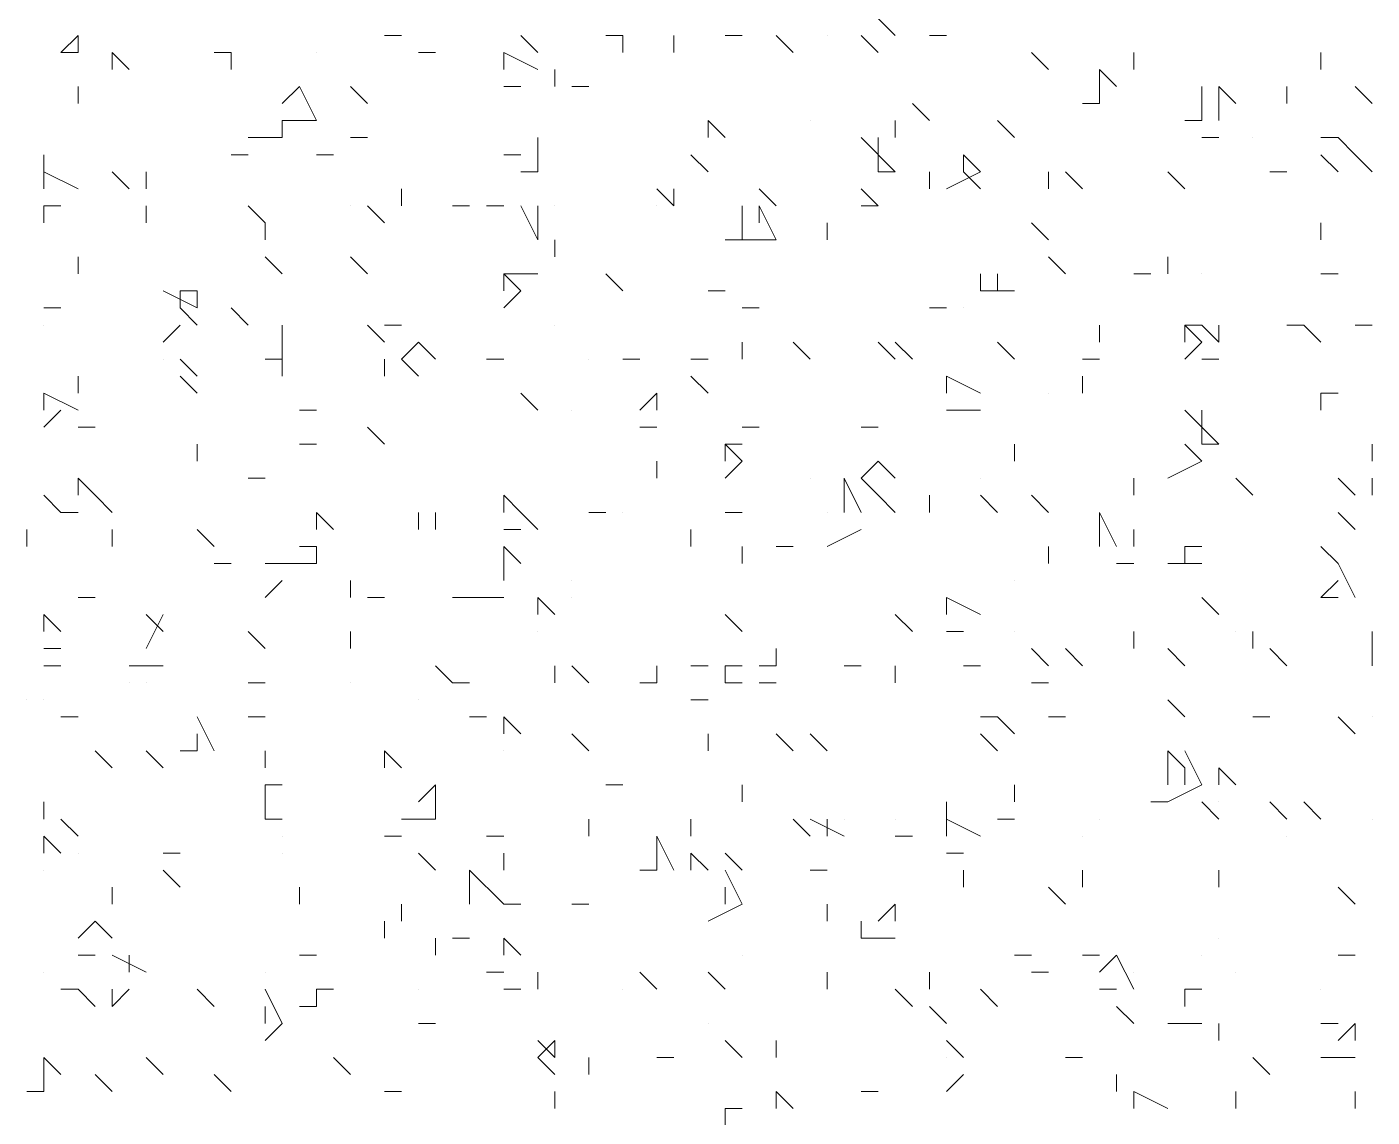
# Model space of a CAD drawing. Header units: millimetres. Extents: x 2928 to 3112, y 1220 to 1280.
# Drawn here: x 3000.7822 to 3001.0455, y 1263.6956 to 1263.9089 of the extents above; entities that cross this region are included whole.
import ezdxf

# ---------------------------------------------------------------- set-up
doc = ezdxf.new("R2010")
doc.units = ezdxf.units.MM

msp = doc.modelspace()

# ---------------------------------------------------------------- linework, layer by layer
at = {"color": 92, "linetype": 'Continuous', "lineweight": 5, "true_color": 0x00b800}
for points in [[(3000.94884, 1263.91061), (3000.95217, 1263.90728), (3000.95217, 1263.90728)], [(3000.79217, 1263.90728), (3000.78883, 1263.90394), (3000.78883, 1263.90394)], [(3000.79217, 1263.90728), (3000.79217, 1263.90394), (3000.79217, 1263.90394)], [(3000.8555, 1263.90728), (3000.85217, 1263.90728), (3000.85217, 1263.90728)], [(3000.88217, 1263.90394), (3000.87883, 1263.90728), (3000.87883, 1263.90728)], [(3000.89884, 1263.90728), (3000.8955, 1263.90728), (3000.8955, 1263.90728)], [(3000.89884, 1263.90394), (3000.89884, 1263.90728), (3000.89884, 1263.90728)], [(3000.90884, 1263.90394), (3000.90884, 1263.90728), (3000.90884, 1263.90728)], [(3000.92217, 1263.90728), (3000.91884, 1263.90728), (3000.91884, 1263.90728)], [(3000.93217, 1263.90394), (3000.92884, 1263.90728), (3000.92884, 1263.90728)], [(3000.9455, 1263.90728), (3000.94884, 1263.90394), (3000.94884, 1263.90394)], [(3000.96217, 1263.90728), (3000.95884, 1263.90728), (3000.95884, 1263.90728)], [(3000.78883, 1263.90394), (3000.79217, 1263.90394), (3000.79217, 1263.90394)], [(3000.79883, 1263.90061), (3000.79883, 1263.90394), (3000.79883, 1263.90394)], [(3000.80217, 1263.90061), (3000.79883, 1263.90394), (3000.79883, 1263.90394)], [(3000.82217, 1263.90394), (3000.81883, 1263.90394), (3000.81883, 1263.90394)], [(3000.82217, 1263.90394), (3000.81883, 1263.90394), (3000.81883, 1263.90394)], [(3000.82217, 1263.90061), (3000.82217, 1263.90394), (3000.82217, 1263.90394)], [(3000.86217, 1263.90394), (3000.85883, 1263.90394), (3000.85883, 1263.90394)], [(3000.8755, 1263.90394), (3000.88217, 1263.90061), (3000.88217, 1263.90061)], [(3000.8755, 1263.90394), (3000.8755, 1263.90061), (3000.8755, 1263.90061)], [(3000.98217, 1263.90061), (3000.97884, 1263.90394), (3000.97884, 1263.90394)], [(3000.99884, 1263.90061), (3000.99884, 1263.90394), (3000.99884, 1263.90394)], [(3001.0355, 1263.90061), (3001.0355, 1263.90394), (3001.0355, 1263.90394)], [(3000.8855, 1263.89728), (3000.8855, 1263.90061), (3000.8855, 1263.90061)], [(3000.99217, 1263.90061), (3000.9955, 1263.89728), (3000.9955, 1263.89728)], [(3000.99217, 1263.90061), (3000.99217, 1263.89728), (3000.99217, 1263.89728)], [(3000.79217, 1263.89394), (3000.79217, 1263.89728), (3000.79217, 1263.89728)], [(3000.8355, 1263.89728), (3000.83217, 1263.89394), (3000.83217, 1263.89394)], [(3000.8355, 1263.89728), (3000.83883, 1263.89061), (3000.83883, 1263.89061)], [(3000.84883, 1263.89394), (3000.8455, 1263.89728), (3000.8455, 1263.89728)], [(3000.8755, 1263.89728), (3000.87883, 1263.89728), (3000.87883, 1263.89728)], [(3000.89217, 1263.89728), (3000.88883, 1263.89728), (3000.88883, 1263.89728)], [(3000.99217, 1263.89394), (3000.99217, 1263.89728), (3000.99217, 1263.89728)], [(3001.01217, 1263.89728), (3001.01217, 1263.89061), (3001.01217, 1263.89061)], [(3001.01217, 1263.89728), (3001.01217, 1263.89061), (3001.01217, 1263.89061)], [(3001.0155, 1263.89728), (3001.01884, 1263.89394), (3001.01884, 1263.89394)], [(3001.0155, 1263.89728), (3001.0155, 1263.89061), (3001.0155, 1263.89061)], [(3001.02884, 1263.89394), (3001.02884, 1263.89728), (3001.02884, 1263.89728)], [(3001.0455, 1263.89394), (3001.04217, 1263.89728), (3001.04217, 1263.89728)], [(3000.95884, 1263.89061), (3000.9555, 1263.89394), (3000.9555, 1263.89394)], [(3000.98884, 1263.89394), (3000.99217, 1263.89394), (3000.99217, 1263.89394)], [(3001.01217, 1263.89061), (3001.01217, 1263.89394), (3001.01217, 1263.89394)], [(3000.83217, 1263.89061), (3000.8355, 1263.89061), (3000.8355, 1263.89061)], [(3000.83217, 1263.89061), (3000.83217, 1263.88728), (3000.83217, 1263.88728)], [(3000.83217, 1263.89061), (3000.83883, 1263.89061), (3000.83883, 1263.89061)], [(3000.91884, 1263.88728), (3000.9155, 1263.89061), (3000.9155, 1263.89061)], [(3000.9155, 1263.88728), (3000.9155, 1263.89061), (3000.9155, 1263.89061)], [(3000.95217, 1263.88728), (3000.95217, 1263.89061), (3000.95217, 1263.89061)], [(3000.9755, 1263.88728), (3000.97217, 1263.89061), (3000.97217, 1263.89061)], [(3001.00884, 1263.89061), (3001.01217, 1263.89061), (3001.01217, 1263.89061)], [(3000.82883, 1263.88728), (3000.8255, 1263.88728), (3000.8255, 1263.88728)], [(3000.82883, 1263.88728), (3000.83217, 1263.88728), (3000.83217, 1263.88728)], [(3000.84883, 1263.88728), (3000.8455, 1263.88728), (3000.8455, 1263.88728)], [(3000.88217, 1263.88728), (3000.88217, 1263.88061), (3000.88217, 1263.88061)], [(3000.88217, 1263.88728), (3000.88217, 1263.88061), (3000.88217, 1263.88061)], [(3000.9455, 1263.88728), (3000.95217, 1263.88061), (3000.95217, 1263.88061)], [(3000.94884, 1263.88728), (3000.94884, 1263.88061), (3000.94884, 1263.88061)], [(3001.01217, 1263.88728), (3001.0155, 1263.88728), (3001.0155, 1263.88728)], [(3001.03884, 1263.88728), (3001.0355, 1263.88728), (3001.0355, 1263.88728)], [(3001.03884, 1263.88728), (3001.04217, 1263.88394), (3001.04217, 1263.88394)], [(3000.7855, 1263.88061), (3000.7855, 1263.88394), (3000.7855, 1263.88394)], [(3000.8255, 1263.88394), (3000.82217, 1263.88394), (3000.82217, 1263.88394)], [(3000.84217, 1263.88394), (3000.83883, 1263.88394), (3000.83883, 1263.88394)], [(3000.87883, 1263.88394), (3000.8755, 1263.88394), (3000.8755, 1263.88394)], [(3000.9155, 1263.88061), (3000.91217, 1263.88394), (3000.91217, 1263.88394)], [(3000.9655, 1263.88394), (3000.96884, 1263.88061), (3000.96884, 1263.88061)], [(3000.9655, 1263.88394), (3000.9655, 1263.88061), (3000.9655, 1263.88061)], [(3001.0355, 1263.88394), (3001.03884, 1263.88061), (3001.03884, 1263.88061)], [(3001.0455, 1263.88061), (3001.04217, 1263.88394), (3001.04217, 1263.88394)], [(3000.7855, 1263.88061), (3000.79217, 1263.87728), (3000.79217, 1263.87728)], [(3000.7855, 1263.88061), (3000.7855, 1263.87728), (3000.7855, 1263.87728)], [(3000.80217, 1263.87728), (3000.79883, 1263.88061), (3000.79883, 1263.88061)], [(3000.8055, 1263.87728), (3000.8055, 1263.88061), (3000.8055, 1263.88061)], [(3000.87883, 1263.88061), (3000.88217, 1263.88061), (3000.88217, 1263.88061)], [(3000.95217, 1263.88061), (3000.94884, 1263.88061), (3000.94884, 1263.88061)], [(3000.95884, 1263.87728), (3000.95884, 1263.88061), (3000.95884, 1263.88061)], [(3000.96217, 1263.87728), (3000.96884, 1263.88061), (3000.96884, 1263.88061)], [(3000.96884, 1263.87728), (3000.9655, 1263.88061), (3000.9655, 1263.88061)], [(3000.98217, 1263.87728), (3000.98217, 1263.88061), (3000.98217, 1263.88061)], [(3000.98884, 1263.87728), (3000.9855, 1263.88061), (3000.9855, 1263.88061)], [(3001.00884, 1263.87728), (3001.0055, 1263.88061), (3001.0055, 1263.88061)], [(3001.02884, 1263.88061), (3001.0255, 1263.88061), (3001.0255, 1263.88061)], [(3000.8555, 1263.87394), (3000.8555, 1263.87728), (3000.8555, 1263.87728)], [(3000.90884, 1263.87394), (3000.9055, 1263.87728), (3000.9055, 1263.87728)], [(3000.90884, 1263.87394), (3000.90884, 1263.87728), (3000.90884, 1263.87728)], [(3000.92884, 1263.87394), (3000.9255, 1263.87728), (3000.9255, 1263.87728)], [(3000.94884, 1263.87394), (3000.9455, 1263.87728), (3000.9455, 1263.87728)], [(3000.7855, 1263.87394), (3000.78883, 1263.87394), (3000.78883, 1263.87394)], [(3000.7855, 1263.87061), (3000.7855, 1263.87394), (3000.7855, 1263.87394)], [(3000.8055, 1263.87061), (3000.8055, 1263.87394), (3000.8055, 1263.87394)], [(3000.82883, 1263.87061), (3000.8255, 1263.87394), (3000.8255, 1263.87394)], [(3000.85217, 1263.87061), (3000.84883, 1263.87394), (3000.84883, 1263.87394)], [(3000.86883, 1263.87394), (3000.8655, 1263.87394), (3000.8655, 1263.87394)], [(3000.8755, 1263.87394), (3000.87217, 1263.87394), (3000.87217, 1263.87394)], [(3000.87883, 1263.87394), (3000.88217, 1263.86728), (3000.88217, 1263.86728)], [(3000.88217, 1263.87394), (3000.88217, 1263.86728), (3000.88217, 1263.86728)], [(3000.92217, 1263.87394), (3000.92217, 1263.87061), (3000.92217, 1263.87061)], [(3000.92217, 1263.87394), (3000.92217, 1263.86728), (3000.92217, 1263.86728)], [(3000.9255, 1263.87394), (3000.92884, 1263.86728), (3000.92884, 1263.86728)], [(3000.9255, 1263.87394), (3000.9255, 1263.87061), (3000.9255, 1263.87061)], [(3000.9455, 1263.87394), (3000.94884, 1263.87394), (3000.94884, 1263.87394)], [(3000.82883, 1263.86728), (3000.82883, 1263.87061), (3000.82883, 1263.87061)], [(3000.93884, 1263.86728), (3000.93884, 1263.87061), (3000.93884, 1263.87061)], [(3000.98217, 1263.86728), (3000.97884, 1263.87061), (3000.97884, 1263.87061)], [(3001.0355, 1263.86728), (3001.0355, 1263.87061), (3001.0355, 1263.87061)], [(3000.8855, 1263.86394), (3000.8855, 1263.86728), (3000.8855, 1263.86728)], [(3000.91884, 1263.86728), (3000.92217, 1263.86728), (3000.92217, 1263.86728)], [(3000.92217, 1263.86728), (3000.92884, 1263.86728), (3000.92884, 1263.86728)], [(3000.79217, 1263.86061), (3000.79217, 1263.86394), (3000.79217, 1263.86394)], [(3000.83217, 1263.86061), (3000.82883, 1263.86394), (3000.82883, 1263.86394)], [(3000.84883, 1263.86061), (3000.8455, 1263.86394), (3000.8455, 1263.86394)], [(3000.9855, 1263.86061), (3000.98217, 1263.86394), (3000.98217, 1263.86394)], [(3001.0055, 1263.86061), (3001.0055, 1263.86394), (3001.0055, 1263.86394)], [(3000.8755, 1263.86061), (3000.87883, 1263.85728), (3000.87883, 1263.85728)], [(3000.8755, 1263.86061), (3000.8755, 1263.85728), (3000.8755, 1263.85728)], [(3000.8755, 1263.86061), (3000.88217, 1263.86061), (3000.88217, 1263.86061)], [(3000.8755, 1263.85728), (3000.8755, 1263.86061), (3000.8755, 1263.86061)], [(3000.89884, 1263.85728), (3000.8955, 1263.86061), (3000.8955, 1263.86061)], [(3000.96884, 1263.86061), (3000.96884, 1263.85728), (3000.96884, 1263.85728)], [(3000.97217, 1263.86061), (3000.97217, 1263.85728), (3000.97217, 1263.85728)], [(3001.00217, 1263.86061), (3000.99884, 1263.86061), (3000.99884, 1263.86061)], [(3001.03884, 1263.86061), (3001.0355, 1263.86061), (3001.0355, 1263.86061)], [(3000.80883, 1263.85728), (3000.8155, 1263.85394), (3000.8155, 1263.85394)], [(3000.81217, 1263.85728), (3000.81217, 1263.85394), (3000.81217, 1263.85394)], [(3000.8155, 1263.85728), (3000.81217, 1263.85728), (3000.81217, 1263.85728)], [(3000.8155, 1263.85728), (3000.8155, 1263.85394), (3000.8155, 1263.85394)], [(3000.8755, 1263.85394), (3000.87883, 1263.85728), (3000.87883, 1263.85728)], [(3000.91884, 1263.85728), (3000.9155, 1263.85728), (3000.9155, 1263.85728)], [(3000.96884, 1263.85728), (3000.97217, 1263.85728), (3000.97217, 1263.85728)], [(3000.9755, 1263.85728), (3000.97217, 1263.85728), (3000.97217, 1263.85728)], [(3000.78883, 1263.85394), (3000.7855, 1263.85394), (3000.7855, 1263.85394)], [(3000.81217, 1263.85394), (3000.8155, 1263.85061), (3000.8155, 1263.85061)], [(3000.8255, 1263.85061), (3000.82217, 1263.85394), (3000.82217, 1263.85394)], [(3000.9255, 1263.85394), (3000.92217, 1263.85394), (3000.92217, 1263.85394)], [(3000.96217, 1263.85394), (3000.95884, 1263.85394), (3000.95884, 1263.85394)], [(3000.80883, 1263.84728), (3000.81217, 1263.85061), (3000.81217, 1263.85061)], [(3000.83217, 1263.85061), (3000.83217, 1263.84728), (3000.83217, 1263.84728)], [(3000.83217, 1263.85061), (3000.83217, 1263.84394), (3000.83217, 1263.84394)], [(3000.85217, 1263.84728), (3000.84883, 1263.85061), (3000.84883, 1263.85061)], [(3000.8555, 1263.85061), (3000.85217, 1263.85061), (3000.85217, 1263.85061)], [(3000.99217, 1263.84728), (3000.99217, 1263.85061), (3000.99217, 1263.85061)], [(3001.00884, 1263.85061), (3001.01217, 1263.85061), (3001.01217, 1263.85061)], [(3001.00884, 1263.85061), (3001.00884, 1263.84728), (3001.00884, 1263.84728)], [(3001.01217, 1263.84728), (3001.00884, 1263.85061), (3001.00884, 1263.85061)], [(3001.0155, 1263.84728), (3001.01217, 1263.85061), (3001.01217, 1263.85061)], [(3001.0155, 1263.85061), (3001.0155, 1263.84728), (3001.0155, 1263.84728)], [(3001.0155, 1263.85061), (3001.0155, 1263.84728), (3001.0155, 1263.84728)], [(3001.03217, 1263.85061), (3001.02884, 1263.85061), (3001.02884, 1263.85061)], [(3001.0355, 1263.84728), (3001.03217, 1263.85061), (3001.03217, 1263.85061)], [(3001.0455, 1263.85061), (3001.04217, 1263.85061), (3001.04217, 1263.85061)], [(3000.85883, 1263.84728), (3000.8555, 1263.84394), (3000.8555, 1263.84394)], [(3000.85883, 1263.84728), (3000.86217, 1263.84394), (3000.86217, 1263.84394)], [(3000.92217, 1263.84394), (3000.92217, 1263.84728), (3000.92217, 1263.84728)], [(3000.9355, 1263.84394), (3000.93217, 1263.84728), (3000.93217, 1263.84728)], [(3000.95217, 1263.84394), (3000.94884, 1263.84728), (3000.94884, 1263.84728)], [(3000.9555, 1263.84394), (3000.95217, 1263.84728), (3000.95217, 1263.84728)], [(3000.9755, 1263.84394), (3000.97217, 1263.84728), (3000.97217, 1263.84728)], [(3001.00884, 1263.84394), (3001.01217, 1263.84728), (3001.01217, 1263.84728)], [(3000.8155, 1263.84061), (3000.81217, 1263.84394), (3000.81217, 1263.84394)], [(3000.82883, 1263.84394), (3000.83217, 1263.84394), (3000.83217, 1263.84394)], [(3000.83217, 1263.84061), (3000.83217, 1263.84394), (3000.83217, 1263.84394)], [(3000.85217, 1263.84061), (3000.85217, 1263.84394), (3000.85217, 1263.84394)], [(3000.8555, 1263.84394), (3000.85883, 1263.84061), (3000.85883, 1263.84061)], [(3000.8755, 1263.84394), (3000.87217, 1263.84394), (3000.87217, 1263.84394)], [(3000.90217, 1263.84394), (3000.89884, 1263.84394), (3000.89884, 1263.84394)], [(3000.9155, 1263.84394), (3000.91217, 1263.84394), (3000.91217, 1263.84394)], [(3000.99217, 1263.84394), (3000.98884, 1263.84394), (3000.98884, 1263.84394)], [(3001.01217, 1263.84394), (3001.0155, 1263.84394), (3001.0155, 1263.84394)], [(3000.79217, 1263.83728), (3000.79217, 1263.84061), (3000.79217, 1263.84061)], [(3000.79217, 1263.83728), (3000.79217, 1263.84061), (3000.79217, 1263.84061)], [(3000.8155, 1263.83728), (3000.81217, 1263.84061), (3000.81217, 1263.84061)], [(3000.9155, 1263.83728), (3000.91217, 1263.84061), (3000.91217, 1263.84061)], [(3000.96217, 1263.84061), (3000.96884, 1263.83728), (3000.96884, 1263.83728)], [(3000.96217, 1263.84061), (3000.96217, 1263.83728), (3000.96217, 1263.83728)], [(3000.98884, 1263.83728), (3000.98884, 1263.84061), (3000.98884, 1263.84061)], [(3000.7855, 1263.83728), (3000.79217, 1263.83394), (3000.79217, 1263.83394)], [(3000.7855, 1263.83728), (3000.7855, 1263.83394), (3000.7855, 1263.83394)], [(3000.88217, 1263.83394), (3000.87883, 1263.83728), (3000.87883, 1263.83728)], [(3000.9055, 1263.83728), (3000.90217, 1263.83394), (3000.90217, 1263.83394)], [(3000.9055, 1263.83728), (3000.9055, 1263.83394), (3000.9055, 1263.83394)], [(3001.0355, 1263.83394), (3001.0355, 1263.83728), (3001.0355, 1263.83728)], [(3001.03884, 1263.83728), (3001.0355, 1263.83728), (3001.0355, 1263.83728)], [(3000.7855, 1263.83061), (3000.78883, 1263.83394), (3000.78883, 1263.83394)], [(3000.83883, 1263.83394), (3000.8355, 1263.83394), (3000.8355, 1263.83394)], [(3000.96217, 1263.83394), (3000.96884, 1263.83394), (3000.96884, 1263.83394)], [(3001.00884, 1263.83394), (3001.0155, 1263.82728), (3001.0155, 1263.82728)], [(3001.01217, 1263.83394), (3001.01217, 1263.82728), (3001.01217, 1263.82728)], [(3000.7955, 1263.83061), (3000.79217, 1263.83061), (3000.79217, 1263.83061)], [(3000.85217, 1263.82728), (3000.84883, 1263.83061), (3000.84883, 1263.83061)], [(3000.90217, 1263.83061), (3000.9055, 1263.83061), (3000.9055, 1263.83061)], [(3000.9255, 1263.83061), (3000.92217, 1263.83061), (3000.92217, 1263.83061)], [(3000.94884, 1263.83061), (3000.9455, 1263.83061), (3000.9455, 1263.83061)], [(3000.8155, 1263.82394), (3000.8155, 1263.82728), (3000.8155, 1263.82728)], [(3000.83883, 1263.82728), (3000.8355, 1263.82728), (3000.8355, 1263.82728)], [(3000.91884, 1263.82728), (3000.92217, 1263.82728), (3000.92217, 1263.82728)], [(3000.91884, 1263.82728), (3000.91884, 1263.82394), (3000.91884, 1263.82394)], [(3000.92217, 1263.82394), (3000.91884, 1263.82728), (3000.91884, 1263.82728)], [(3000.9755, 1263.82394), (3000.9755, 1263.82728), (3000.9755, 1263.82728)], [(3001.01217, 1263.82394), (3001.00884, 1263.82728), (3001.00884, 1263.82728)], [(3001.0155, 1263.82728), (3001.01217, 1263.82728), (3001.01217, 1263.82728)], [(3001.0155, 1263.82728), (3001.01217, 1263.82728), (3001.01217, 1263.82728)], [(3001.0455, 1263.82394), (3001.0455, 1263.82728), (3001.0455, 1263.82728)], [(3000.9055, 1263.82061), (3000.9055, 1263.82394), (3000.9055, 1263.82394)], [(3000.91884, 1263.82061), (3000.92217, 1263.82394), (3000.92217, 1263.82394)], [(3000.94884, 1263.82394), (3000.9455, 1263.82061), (3000.9455, 1263.82061)], [(3000.94884, 1263.82394), (3000.95217, 1263.82061), (3000.95217, 1263.82061)], [(3001.0055, 1263.82061), (3001.01217, 1263.82394), (3001.01217, 1263.82394)], [(3000.79217, 1263.82061), (3000.7955, 1263.81728), (3000.7955, 1263.81728)], [(3000.79217, 1263.82061), (3000.79217, 1263.81728), (3000.79217, 1263.81728)], [(3000.82883, 1263.82061), (3000.8255, 1263.82061), (3000.8255, 1263.82061)], [(3000.94217, 1263.82061), (3000.9455, 1263.81394), (3000.9455, 1263.81394)], [(3000.94217, 1263.82061), (3000.94217, 1263.81394), (3000.94217, 1263.81394)], [(3000.9455, 1263.82061), (3000.94884, 1263.81728), (3000.94884, 1263.81728)], [(3000.99884, 1263.81728), (3000.99884, 1263.82061), (3000.99884, 1263.82061)], [(3001.02217, 1263.81728), (3001.01884, 1263.82061), (3001.01884, 1263.82061)], [(3001.04217, 1263.81728), (3001.03884, 1263.82061), (3001.03884, 1263.82061)], [(3001.0455, 1263.81728), (3001.0455, 1263.82061), (3001.0455, 1263.82061)], [(3000.78883, 1263.81394), (3000.7855, 1263.81728), (3000.7855, 1263.81728)], [(3000.79883, 1263.81394), (3000.7955, 1263.81728), (3000.7955, 1263.81728)], [(3000.8755, 1263.81728), (3000.87883, 1263.81394), (3000.87883, 1263.81394)], [(3000.8755, 1263.81728), (3000.8755, 1263.81394), (3000.8755, 1263.81394)], [(3000.95217, 1263.81394), (3000.94884, 1263.81728), (3000.94884, 1263.81728)], [(3000.95884, 1263.81394), (3000.95884, 1263.81728), (3000.95884, 1263.81728)], [(3000.97217, 1263.81394), (3000.96884, 1263.81728), (3000.96884, 1263.81728)], [(3000.98217, 1263.81394), (3000.97884, 1263.81728), (3000.97884, 1263.81728)], [(3000.78883, 1263.81394), (3000.79217, 1263.81394), (3000.79217, 1263.81394)], [(3000.83883, 1263.81061), (3000.83883, 1263.81394), (3000.83883, 1263.81394)], [(3000.84217, 1263.81061), (3000.83883, 1263.81394), (3000.83883, 1263.81394)], [(3000.85883, 1263.81061), (3000.85883, 1263.81394), (3000.85883, 1263.81394)], [(3000.85883, 1263.81061), (3000.85883, 1263.81394), (3000.85883, 1263.81394)], [(3000.86217, 1263.81061), (3000.86217, 1263.81394), (3000.86217, 1263.81394)], [(3000.88217, 1263.81061), (3000.87883, 1263.81394), (3000.87883, 1263.81394)], [(3000.8955, 1263.81394), (3000.89217, 1263.81394), (3000.89217, 1263.81394)], [(3000.92217, 1263.81394), (3000.91884, 1263.81394), (3000.91884, 1263.81394)], [(3000.99217, 1263.81394), (3000.9955, 1263.80728), (3000.9955, 1263.80728)], [(3000.99217, 1263.81394), (3000.99217, 1263.80728), (3000.99217, 1263.80728)], [(3001.04217, 1263.81061), (3001.03884, 1263.81394), (3001.03884, 1263.81394)], [(3000.78217, 1263.80728), (3000.78217, 1263.81061), (3000.78217, 1263.81061)], [(3000.79883, 1263.80728), (3000.79883, 1263.81061), (3000.79883, 1263.81061)], [(3000.81883, 1263.80728), (3000.8155, 1263.81061), (3000.8155, 1263.81061)], [(3000.81883, 1263.80728), (3000.8155, 1263.81061), (3000.8155, 1263.81061)], [(3000.8755, 1263.81061), (3000.87883, 1263.81061), (3000.87883, 1263.81061)], [(3000.91217, 1263.80728), (3000.91217, 1263.81061), (3000.91217, 1263.81061)], [(3000.93884, 1263.80728), (3000.9455, 1263.81061), (3000.9455, 1263.81061)], [(3000.99884, 1263.80728), (3000.99884, 1263.81061), (3000.99884, 1263.81061)], [(3000.83883, 1263.80728), (3000.8355, 1263.80728), (3000.8355, 1263.80728)], [(3000.83883, 1263.80728), (3000.83883, 1263.80394), (3000.83883, 1263.80394)], [(3000.8755, 1263.80728), (3000.87883, 1263.80394), (3000.87883, 1263.80394)], [(3000.8755, 1263.80728), (3000.8755, 1263.80061), (3000.8755, 1263.80061)], [(3000.92217, 1263.80394), (3000.92217, 1263.80728), (3000.92217, 1263.80728)], [(3000.93217, 1263.80728), (3000.92884, 1263.80728), (3000.92884, 1263.80728)], [(3000.98217, 1263.80394), (3000.98217, 1263.80728), (3000.98217, 1263.80728)], [(3001.00884, 1263.80728), (3001.01217, 1263.80728), (3001.01217, 1263.80728)], [(3001.00884, 1263.80728), (3001.00884, 1263.80394), (3001.00884, 1263.80394)], [(3001.03884, 1263.80394), (3001.0355, 1263.80728), (3001.0355, 1263.80728)], [(3000.82217, 1263.80394), (3000.81883, 1263.80394), (3000.81883, 1263.80394)], [(3000.82883, 1263.80394), (3000.83217, 1263.80394), (3000.83217, 1263.80394)], [(3000.83217, 1263.80394), (3000.83883, 1263.80394), (3000.83883, 1263.80394)], [(3000.99884, 1263.80394), (3000.9955, 1263.80394), (3000.9955, 1263.80394)], [(3001.0055, 1263.80394), (3001.01217, 1263.80394), (3001.01217, 1263.80394)], [(3001.03884, 1263.80394), (3001.04217, 1263.79728), (3001.04217, 1263.79728)], [(3000.82883, 1263.79728), (3000.83217, 1263.80061), (3000.83217, 1263.80061)], [(3000.8455, 1263.79728), (3000.8455, 1263.80061), (3000.8455, 1263.80061)], [(3001.03884, 1263.80061), (3001.0355, 1263.79728), (3001.0355, 1263.79728)], [(3000.7955, 1263.79728), (3000.79217, 1263.79728), (3000.79217, 1263.79728)], [(3000.85217, 1263.79728), (3000.84883, 1263.79728), (3000.84883, 1263.79728)], [(3000.86883, 1263.79728), (3000.8655, 1263.79728), (3000.8655, 1263.79728)], [(3000.86883, 1263.79728), (3000.8755, 1263.79728), (3000.8755, 1263.79728)], [(3000.88217, 1263.79728), (3000.8855, 1263.79394), (3000.8855, 1263.79394)], [(3000.88217, 1263.79728), (3000.88217, 1263.79394), (3000.88217, 1263.79394)], [(3000.96217, 1263.79728), (3000.96884, 1263.79394), (3000.96884, 1263.79394)], [(3000.96217, 1263.79728), (3000.96217, 1263.79394), (3000.96217, 1263.79394)], [(3001.0155, 1263.79394), (3001.01217, 1263.79728), (3001.01217, 1263.79728)], [(3001.0355, 1263.79728), (3001.03884, 1263.79728), (3001.03884, 1263.79728)], [(3000.7855, 1263.79394), (3000.78883, 1263.79061), (3000.78883, 1263.79061)], [(3000.7855, 1263.79394), (3000.7855, 1263.79061), (3000.7855, 1263.79061)], [(3000.8055, 1263.79394), (3000.80883, 1263.79061), (3000.80883, 1263.79061)], [(3000.80883, 1263.79394), (3000.8055, 1263.78728), (3000.8055, 1263.78728)], [(3000.92217, 1263.79061), (3000.91884, 1263.79394), (3000.91884, 1263.79394)], [(3000.9555, 1263.79061), (3000.95217, 1263.79394), (3000.95217, 1263.79394)], [(3000.82883, 1263.78728), (3000.8255, 1263.79061), (3000.8255, 1263.79061)], [(3000.8455, 1263.78728), (3000.8455, 1263.79061), (3000.8455, 1263.79061)], [(3000.96217, 1263.79061), (3000.9655, 1263.79061), (3000.9655, 1263.79061)], [(3000.99884, 1263.78728), (3000.99884, 1263.79061), (3000.99884, 1263.79061)], [(3001.02217, 1263.78728), (3001.02217, 1263.79061), (3001.02217, 1263.79061)], [(3001.0455, 1263.78728), (3001.0455, 1263.79061), (3001.0455, 1263.79061)], [(3000.7855, 1263.78728), (3000.78883, 1263.78728), (3000.78883, 1263.78728)], [(3000.92884, 1263.78728), (3000.92884, 1263.78394), (3000.92884, 1263.78394)], [(3000.98217, 1263.78394), (3000.97884, 1263.78728), (3000.97884, 1263.78728)], [(3000.98884, 1263.78394), (3000.9855, 1263.78728), (3000.9855, 1263.78728)], [(3001.00884, 1263.78394), (3001.0055, 1263.78728), (3001.0055, 1263.78728)], [(3001.02884, 1263.78394), (3001.0255, 1263.78728), (3001.0255, 1263.78728)], [(3001.0455, 1263.78394), (3001.0455, 1263.78728), (3001.0455, 1263.78728)], [(3000.78883, 1263.78394), (3000.7855, 1263.78394), (3000.7855, 1263.78394)], [(3000.80217, 1263.78394), (3000.80883, 1263.78394), (3000.80883, 1263.78394)], [(3000.8655, 1263.78061), (3000.86217, 1263.78394), (3000.86217, 1263.78394)], [(3000.8855, 1263.78061), (3000.8855, 1263.78394), (3000.8855, 1263.78394)], [(3000.89217, 1263.78061), (3000.88883, 1263.78394), (3000.88883, 1263.78394)], [(3000.9055, 1263.78061), (3000.9055, 1263.78394), (3000.9055, 1263.78394)], [(3000.9155, 1263.78394), (3000.91217, 1263.78394), (3000.91217, 1263.78394)], [(3000.91884, 1263.78394), (3000.92217, 1263.78394), (3000.92217, 1263.78394)], [(3000.91884, 1263.78394), (3000.91884, 1263.78061), (3000.91884, 1263.78061)], [(3000.92884, 1263.78394), (3000.9255, 1263.78394), (3000.9255, 1263.78394)], [(3000.92884, 1263.78394), (3000.9255, 1263.78394), (3000.9255, 1263.78394)], [(3000.9455, 1263.78394), (3000.94217, 1263.78394), (3000.94217, 1263.78394)], [(3000.95217, 1263.78061), (3000.95217, 1263.78394), (3000.95217, 1263.78394)], [(3000.96884, 1263.78394), (3000.9655, 1263.78394), (3000.9655, 1263.78394)], [(3000.82883, 1263.78061), (3000.8255, 1263.78061), (3000.8255, 1263.78061)], [(3000.86883, 1263.78061), (3000.8655, 1263.78061), (3000.8655, 1263.78061)], [(3000.9055, 1263.78061), (3000.90217, 1263.78061), (3000.90217, 1263.78061)], [(3000.91884, 1263.78061), (3000.92217, 1263.78061), (3000.92217, 1263.78061)], [(3000.9255, 1263.78061), (3000.92884, 1263.78061), (3000.92884, 1263.78061)], [(3000.98217, 1263.78061), (3000.97884, 1263.78061), (3000.97884, 1263.78061)], [(3000.9155, 1263.77728), (3000.91217, 1263.77728), (3000.91217, 1263.77728)], [(3001.00884, 1263.77394), (3001.0055, 1263.77728), (3001.0055, 1263.77728)], [(3000.79217, 1263.77394), (3000.78883, 1263.77394), (3000.78883, 1263.77394)], [(3000.8155, 1263.77394), (3000.81883, 1263.76728), (3000.81883, 1263.76728)], [(3000.82883, 1263.77394), (3000.8255, 1263.77394), (3000.8255, 1263.77394)], [(3000.87217, 1263.77394), (3000.86883, 1263.77394), (3000.86883, 1263.77394)], [(3000.8755, 1263.77394), (3000.87883, 1263.77061), (3000.87883, 1263.77061)], [(3000.8755, 1263.77394), (3000.8755, 1263.77061), (3000.8755, 1263.77061)], [(3000.97217, 1263.77394), (3000.96884, 1263.77394), (3000.96884, 1263.77394)], [(3000.97217, 1263.77394), (3000.9755, 1263.77061), (3000.9755, 1263.77061)], [(3000.9855, 1263.77394), (3000.98217, 1263.77394), (3000.98217, 1263.77394)], [(3001.0255, 1263.77394), (3001.02217, 1263.77394), (3001.02217, 1263.77394)], [(3001.04217, 1263.77061), (3001.03884, 1263.77394), (3001.03884, 1263.77394)], [(3000.8155, 1263.77061), (3000.8155, 1263.76728), (3000.8155, 1263.76728)], [(3000.89217, 1263.76728), (3000.88883, 1263.77061), (3000.88883, 1263.77061)], [(3000.9155, 1263.76728), (3000.9155, 1263.77061), (3000.9155, 1263.77061)], [(3000.93217, 1263.76728), (3000.92884, 1263.77061), (3000.92884, 1263.77061)], [(3000.93884, 1263.76728), (3000.9355, 1263.77061), (3000.9355, 1263.77061)], [(3000.96884, 1263.77061), (3000.97217, 1263.76728), (3000.97217, 1263.76728)], [(3000.79883, 1263.76394), (3000.7955, 1263.76728), (3000.7955, 1263.76728)], [(3000.80883, 1263.76394), (3000.8055, 1263.76728), (3000.8055, 1263.76728)], [(3000.81217, 1263.76728), (3000.8155, 1263.76728), (3000.8155, 1263.76728)], [(3000.82883, 1263.76394), (3000.82883, 1263.76728), (3000.82883, 1263.76728)], [(3000.85217, 1263.76394), (3000.85217, 1263.76728), (3000.85217, 1263.76728)], [(3000.8555, 1263.76394), (3000.85217, 1263.76728), (3000.85217, 1263.76728)], [(3001.0055, 1263.76728), (3001.00884, 1263.76394), (3001.00884, 1263.76394)], [(3001.0055, 1263.76728), (3001.0055, 1263.76061), (3001.0055, 1263.76061)], [(3001.0055, 1263.76394), (3001.0055, 1263.76728), (3001.0055, 1263.76728)], [(3001.00884, 1263.76728), (3001.01217, 1263.76061), (3001.01217, 1263.76061)], [(3001.00884, 1263.76394), (3001.00884, 1263.76061), (3001.00884, 1263.76061)], [(3001.0155, 1263.76394), (3001.01884, 1263.76061), (3001.01884, 1263.76061)], [(3001.0155, 1263.76394), (3001.0155, 1263.76061), (3001.0155, 1263.76061)], [(3001.0155, 1263.76061), (3001.0155, 1263.76394), (3001.0155, 1263.76394)], [(3000.82883, 1263.76061), (3000.83217, 1263.76061), (3000.83217, 1263.76061)], [(3000.82883, 1263.76061), (3000.82883, 1263.75728), (3000.82883, 1263.75728)], [(3000.86217, 1263.76061), (3000.85883, 1263.75728), (3000.85883, 1263.75728)], [(3000.86217, 1263.76061), (3000.86217, 1263.75394), (3000.86217, 1263.75394)], [(3000.89884, 1263.76061), (3000.8955, 1263.76061), (3000.8955, 1263.76061)], [(3000.92217, 1263.75728), (3000.92217, 1263.76061), (3000.92217, 1263.76061)], [(3000.9755, 1263.75728), (3000.9755, 1263.76061), (3000.9755, 1263.76061)], [(3001.0055, 1263.75728), (3001.01217, 1263.76061), (3001.01217, 1263.76061)], [(3000.7855, 1263.75394), (3000.7855, 1263.75728), (3000.7855, 1263.75728)], [(3000.82883, 1263.75394), (3000.82883, 1263.75728), (3000.82883, 1263.75728)], [(3000.96217, 1263.75394), (3000.96217, 1263.75728), (3000.96217, 1263.75728)], [(3001.00217, 1263.75728), (3001.0055, 1263.75728), (3001.0055, 1263.75728)], [(3001.0155, 1263.75394), (3001.01217, 1263.75728), (3001.01217, 1263.75728)], [(3001.02884, 1263.75394), (3001.0255, 1263.75728), (3001.0255, 1263.75728)], [(3001.0355, 1263.75394), (3001.03217, 1263.75728), (3001.03217, 1263.75728)], [(3000.79217, 1263.75061), (3000.78883, 1263.75394), (3000.78883, 1263.75394)], [(3000.82883, 1263.75394), (3000.83217, 1263.75394), (3000.83217, 1263.75394)], [(3000.8555, 1263.75394), (3000.86217, 1263.75394), (3000.86217, 1263.75394)], [(3000.89217, 1263.75061), (3000.89217, 1263.75394), (3000.89217, 1263.75394)], [(3000.91217, 1263.75061), (3000.91217, 1263.75394), (3000.91217, 1263.75394)], [(3000.9355, 1263.75061), (3000.93217, 1263.75394), (3000.93217, 1263.75394)], [(3000.9355, 1263.75394), (3000.94217, 1263.75061), (3000.94217, 1263.75061)], [(3000.93884, 1263.75394), (3000.93884, 1263.75061), (3000.93884, 1263.75061)], [(3000.96217, 1263.75394), (3000.96884, 1263.75061), (3000.96884, 1263.75061)], [(3000.96217, 1263.75394), (3000.96217, 1263.75061), (3000.96217, 1263.75061)], [(3000.9755, 1263.75394), (3000.97217, 1263.75394), (3000.97217, 1263.75394)], [(3000.7855, 1263.75061), (3000.78883, 1263.74728), (3000.78883, 1263.74728)], [(3000.7855, 1263.75061), (3000.7855, 1263.74728), (3000.7855, 1263.74728)], [(3000.8555, 1263.75061), (3000.85217, 1263.75061), (3000.85217, 1263.75061)], [(3000.8755, 1263.75061), (3000.87217, 1263.75061), (3000.87217, 1263.75061)], [(3000.9055, 1263.75061), (3000.90884, 1263.74394), (3000.90884, 1263.74394)], [(3000.9055, 1263.75061), (3000.9055, 1263.74394), (3000.9055, 1263.74394)], [(3000.9555, 1263.75061), (3000.95217, 1263.75061), (3000.95217, 1263.75061)], [(3000.81217, 1263.74728), (3000.80883, 1263.74728), (3000.80883, 1263.74728)], [(3000.86217, 1263.74394), (3000.85883, 1263.74728), (3000.85883, 1263.74728)], [(3000.8755, 1263.74394), (3000.8755, 1263.74728), (3000.8755, 1263.74728)], [(3000.9155, 1263.74394), (3000.91217, 1263.74728), (3000.91217, 1263.74728)], [(3000.91217, 1263.74394), (3000.91217, 1263.74728), (3000.91217, 1263.74728)], [(3000.92217, 1263.74394), (3000.91884, 1263.74728), (3000.91884, 1263.74728)], [(3000.96217, 1263.74728), (3000.9655, 1263.74728), (3000.9655, 1263.74728)], [(3000.81217, 1263.74061), (3000.80883, 1263.74394), (3000.80883, 1263.74394)], [(3000.86883, 1263.74394), (3000.8755, 1263.73728), (3000.8755, 1263.73728)], [(3000.86883, 1263.74394), (3000.86883, 1263.73728), (3000.86883, 1263.73728)], [(3000.90217, 1263.74394), (3000.9055, 1263.74394), (3000.9055, 1263.74394)], [(3000.91884, 1263.74394), (3000.92217, 1263.73728), (3000.92217, 1263.73728)], [(3000.9355, 1263.74394), (3000.93884, 1263.74394), (3000.93884, 1263.74394)], [(3000.9655, 1263.74061), (3000.9655, 1263.74394), (3000.9655, 1263.74394)], [(3000.98884, 1263.74061), (3000.98884, 1263.74394), (3000.98884, 1263.74394)], [(3001.0155, 1263.74061), (3001.0155, 1263.74394), (3001.0155, 1263.74394)], [(3000.79883, 1263.73728), (3000.79883, 1263.74061), (3000.79883, 1263.74061)], [(3000.8355, 1263.73728), (3000.8355, 1263.74061), (3000.8355, 1263.74061)], [(3000.91884, 1263.74061), (3000.91884, 1263.73728), (3000.91884, 1263.73728)], [(3000.9855, 1263.73728), (3000.98217, 1263.74061), (3000.98217, 1263.74061)], [(3001.04217, 1263.73728), (3001.03884, 1263.74061), (3001.03884, 1263.74061)], [(3000.8555, 1263.73394), (3000.8555, 1263.73728), (3000.8555, 1263.73728)], [(3000.87883, 1263.73728), (3000.8755, 1263.73728), (3000.8755, 1263.73728)], [(3000.89217, 1263.73728), (3000.88883, 1263.73728), (3000.88883, 1263.73728)], [(3000.9155, 1263.73394), (3000.92217, 1263.73728), (3000.92217, 1263.73728)], [(3000.93884, 1263.73394), (3000.93884, 1263.73728), (3000.93884, 1263.73728)], [(3000.95217, 1263.73728), (3000.94884, 1263.73394), (3000.94884, 1263.73394)], [(3000.95217, 1263.73728), (3000.95217, 1263.73394), (3000.95217, 1263.73394)], [(3000.7955, 1263.73394), (3000.79217, 1263.73061), (3000.79217, 1263.73061)], [(3000.7955, 1263.73394), (3000.79883, 1263.73061), (3000.79883, 1263.73061)], [(3000.79883, 1263.73061), (3000.7955, 1263.73394), (3000.7955, 1263.73394)], [(3000.85217, 1263.73061), (3000.85217, 1263.73394), (3000.85217, 1263.73394)], [(3000.9455, 1263.73061), (3000.9455, 1263.73394), (3000.9455, 1263.73394)], [(3000.86217, 1263.72728), (3000.86217, 1263.73061), (3000.86217, 1263.73061)], [(3000.8655, 1263.73061), (3000.86883, 1263.73061), (3000.86883, 1263.73061)], [(3000.8755, 1263.73061), (3000.87883, 1263.72728), (3000.87883, 1263.72728)], [(3000.8755, 1263.73061), (3000.8755, 1263.72728), (3000.8755, 1263.72728)], [(3000.9455, 1263.73061), (3000.95217, 1263.73061), (3000.95217, 1263.73061)], [(3000.79217, 1263.72728), (3000.7955, 1263.72728), (3000.7955, 1263.72728)], [(3000.79883, 1263.72728), (3000.8055, 1263.72394), (3000.8055, 1263.72394)], [(3000.80217, 1263.72728), (3000.80217, 1263.72394), (3000.80217, 1263.72394)], [(3000.83883, 1263.72728), (3000.8355, 1263.72728), (3000.8355, 1263.72728)], [(3000.97884, 1263.72728), (3000.9755, 1263.72728), (3000.9755, 1263.72728)], [(3000.99217, 1263.72728), (3000.98884, 1263.72728), (3000.98884, 1263.72728)], [(3000.9955, 1263.72728), (3000.99217, 1263.72394), (3000.99217, 1263.72394)], [(3000.9955, 1263.72728), (3000.99884, 1263.72061), (3000.99884, 1263.72061)], [(3001.04217, 1263.72728), (3001.03884, 1263.72728), (3001.03884, 1263.72728)], [(3000.87217, 1263.72394), (3000.8755, 1263.72394), (3000.8755, 1263.72394)], [(3000.88217, 1263.72061), (3000.88217, 1263.72394), (3000.88217, 1263.72394)], [(3000.9055, 1263.72061), (3000.90217, 1263.72394), (3000.90217, 1263.72394)], [(3000.91884, 1263.72061), (3000.9155, 1263.72394), (3000.9155, 1263.72394)], [(3000.93884, 1263.72061), (3000.93884, 1263.72394), (3000.93884, 1263.72394)], [(3000.95884, 1263.72061), (3000.95884, 1263.72394), (3000.95884, 1263.72394)], [(3000.98217, 1263.72394), (3000.97884, 1263.72394), (3000.97884, 1263.72394)], [(3000.79217, 1263.72061), (3000.78883, 1263.72061), (3000.78883, 1263.72061)], [(3000.7955, 1263.71728), (3000.79217, 1263.72061), (3000.79217, 1263.72061)], [(3000.79883, 1263.71728), (3000.80217, 1263.72061), (3000.80217, 1263.72061)], [(3000.79883, 1263.71728), (3000.79883, 1263.72061), (3000.79883, 1263.72061)], [(3000.81883, 1263.71728), (3000.8155, 1263.72061), (3000.8155, 1263.72061)], [(3000.82883, 1263.72061), (3000.83217, 1263.71394), (3000.83217, 1263.71394)], [(3000.83883, 1263.72061), (3000.84217, 1263.72061), (3000.84217, 1263.72061)], [(3000.83883, 1263.71728), (3000.83883, 1263.72061), (3000.83883, 1263.72061)], [(3000.87883, 1263.72061), (3000.8755, 1263.72061), (3000.8755, 1263.72061)], [(3000.9555, 1263.71728), (3000.95217, 1263.72061), (3000.95217, 1263.72061)], [(3000.97217, 1263.71728), (3000.96884, 1263.72061), (3000.96884, 1263.72061)], [(3000.99217, 1263.72061), (3000.9955, 1263.72061), (3000.9955, 1263.72061)], [(3001.00884, 1263.72061), (3001.01217, 1263.72061), (3001.01217, 1263.72061)], [(3001.00884, 1263.72061), (3001.00884, 1263.71728), (3001.00884, 1263.71728)], [(3000.82883, 1263.71728), (3000.82883, 1263.71394), (3000.82883, 1263.71394)], [(3000.8355, 1263.71728), (3000.83883, 1263.71728), (3000.83883, 1263.71728)], [(3000.96217, 1263.71394), (3000.95884, 1263.71728), (3000.95884, 1263.71728)], [(3000.99884, 1263.71394), (3000.9955, 1263.71728), (3000.9955, 1263.71728)], [(3000.82883, 1263.71061), (3000.83217, 1263.71394), (3000.83217, 1263.71394)], [(3000.86217, 1263.71394), (3000.85883, 1263.71394), (3000.85883, 1263.71394)], [(3000.86217, 1263.71394), (3000.85883, 1263.71394), (3000.85883, 1263.71394)], [(3001.0055, 1263.71394), (3001.01217, 1263.71394), (3001.01217, 1263.71394)], [(3001.0155, 1263.71061), (3001.0155, 1263.71394), (3001.0155, 1263.71394)], [(3001.03884, 1263.71394), (3001.0355, 1263.71394), (3001.0355, 1263.71394)], [(3001.04217, 1263.71394), (3001.03884, 1263.71061), (3001.03884, 1263.71061)], [(3001.04217, 1263.71394), (3001.04217, 1263.71061), (3001.04217, 1263.71061)], [(3000.8855, 1263.71061), (3000.88217, 1263.70728), (3000.88217, 1263.70728)], [(3000.8855, 1263.70728), (3000.88217, 1263.71061), (3000.88217, 1263.71061)], [(3000.8855, 1263.71061), (3000.8855, 1263.70728), (3000.8855, 1263.70728)], [(3000.92217, 1263.70728), (3000.91884, 1263.71061), (3000.91884, 1263.71061)], [(3000.92884, 1263.70728), (3000.92884, 1263.71061), (3000.92884, 1263.71061)], [(3000.96217, 1263.71061), (3000.9655, 1263.70728), (3000.9655, 1263.70728)], [(3000.7855, 1263.70728), (3000.78883, 1263.70394), (3000.78883, 1263.70394)], [(3000.7855, 1263.70728), (3000.7855, 1263.70061), (3000.7855, 1263.70061)], [(3000.80883, 1263.70394), (3000.8055, 1263.70728), (3000.8055, 1263.70728)], [(3000.8455, 1263.70394), (3000.84217, 1263.70728), (3000.84217, 1263.70728)], [(3000.88217, 1263.70728), (3000.8855, 1263.70394), (3000.8855, 1263.70394)], [(3000.89217, 1263.70394), (3000.89217, 1263.70728), (3000.89217, 1263.70728)], [(3000.90884, 1263.70728), (3000.9055, 1263.70728), (3000.9055, 1263.70728)], [(3000.98884, 1263.70728), (3000.9855, 1263.70728), (3000.9855, 1263.70728)], [(3001.0255, 1263.70394), (3001.02217, 1263.70728), (3001.02217, 1263.70728)], [(3001.0355, 1263.70728), (3001.04217, 1263.70728), (3001.04217, 1263.70728)], [(3000.79883, 1263.70061), (3000.7955, 1263.70394), (3000.7955, 1263.70394)], [(3000.82217, 1263.70061), (3000.81883, 1263.70394), (3000.81883, 1263.70394)], [(3000.96217, 1263.70061), (3000.9655, 1263.70394), (3000.9655, 1263.70394)], [(3000.9955, 1263.70061), (3000.9955, 1263.70394), (3000.9955, 1263.70394)], [(3000.78217, 1263.70061), (3000.7855, 1263.70061), (3000.7855, 1263.70061)], [(3000.8555, 1263.70061), (3000.85217, 1263.70061), (3000.85217, 1263.70061)], [(3000.8855, 1263.69728), (3000.8855, 1263.70061), (3000.8855, 1263.70061)], [(3000.92884, 1263.70061), (3000.93217, 1263.69728), (3000.93217, 1263.69728)], [(3000.92884, 1263.70061), (3000.92884, 1263.69728), (3000.92884, 1263.69728)], [(3000.94884, 1263.70061), (3000.9455, 1263.70061), (3000.9455, 1263.70061)], [(3000.99884, 1263.70061), (3001.0055, 1263.69728), (3001.0055, 1263.69728)], [(3000.99884, 1263.70061), (3000.99884, 1263.69728), (3000.99884, 1263.69728)], [(3001.01884, 1263.69728), (3001.01884, 1263.70061), (3001.01884, 1263.70061)], [(3001.04217, 1263.69728), (3001.04217, 1263.70061), (3001.04217, 1263.70061)], [(3000.91884, 1263.69728), (3000.92217, 1263.69728), (3000.92217, 1263.69728)], [(3000.91884, 1263.69728), (3000.91884, 1263.69394), (3000.91884, 1263.69394)]]:
    msp.add_lwpolyline(points, dxfattribs=at)
for points in [[(3000.90884, 1263.90728), (3000.90884, 1263.90728)], [(3000.93884, 1263.90728), (3000.93884, 1263.90728)], [(3000.83883, 1263.90394), (3000.83883, 1263.90394)], [(3000.9355, 1263.89061), (3000.9355, 1263.89061)], [(3001.02217, 1263.88728), (3001.02217, 1263.88728)], [(3000.98217, 1263.88061), (3000.98217, 1263.88061)], [(3000.8455, 1263.87394), (3000.8455, 1263.87394)], [(3000.8855, 1263.87394), (3000.8855, 1263.87394)], [(3000.9055, 1263.87394), (3000.9055, 1263.87394)], [(3001.01217, 1263.86061), (3001.01217, 1263.86061)], [(3000.9655, 1263.85394), (3000.9655, 1263.85394)], [(3000.7855, 1263.85061), (3000.7855, 1263.85061)], [(3000.8855, 1263.85061), (3000.8855, 1263.85061)], [(3000.80883, 1263.84394), (3000.80883, 1263.84394)], [(3000.8555, 1263.84394), (3000.8555, 1263.84394)], [(3000.89217, 1263.84394), (3000.89217, 1263.84394)], [(3000.91217, 1263.84394), (3000.91217, 1263.84394)], [(3000.98217, 1263.83728), (3000.98217, 1263.83728)], [(3000.88883, 1263.83394), (3000.88883, 1263.83394)], [(3000.9355, 1263.82061), (3000.9355, 1263.82061)], [(3000.96884, 1263.82061), (3000.96884, 1263.82061)], [(3000.85883, 1263.81394), (3000.85883, 1263.81394)], [(3000.89884, 1263.81394), (3000.89884, 1263.81394)], [(3000.93884, 1263.81394), (3000.93884, 1263.81394)], [(3000.95217, 1263.81394), (3000.95217, 1263.81394)], [(3000.99217, 1263.80728), (3000.99217, 1263.80728)], [(3000.82883, 1263.80394), (3000.82883, 1263.80394)], [(3000.88883, 1263.80061), (3000.88883, 1263.80061)], [(3000.9755, 1263.80061), (3000.9755, 1263.80061)], [(3000.88883, 1263.79728), (3000.88883, 1263.79728)], [(3000.88217, 1263.79061), (3000.88217, 1263.79061)], [(3000.9755, 1263.79061), (3000.9755, 1263.79061)], [(3001.01884, 1263.79061), (3001.01884, 1263.79061)], [(3000.9455, 1263.78394), (3000.9455, 1263.78394)], [(3000.80217, 1263.78061), (3000.80217, 1263.78061)], [(3000.8055, 1263.78061), (3000.8055, 1263.78061)], [(3000.8455, 1263.78061), (3000.8455, 1263.78061)], [(3000.78217, 1263.77728), (3000.78217, 1263.77728)], [(3000.7855, 1263.77728), (3000.7855, 1263.77728)], [(3000.85883, 1263.77728), (3000.85883, 1263.77728)], [(3001.0455, 1263.77394), (3001.0455, 1263.77394)], [(3000.8755, 1263.76728), (3000.8755, 1263.76728)], [(3001.0155, 1263.75728), (3001.0155, 1263.75728)], [(3000.94217, 1263.75394), (3000.94217, 1263.75394)], [(3000.95217, 1263.75394), (3000.95217, 1263.75394)], [(3000.99217, 1263.75394), (3000.99217, 1263.75394)], [(3001.0455, 1263.75394), (3001.0455, 1263.75394)], [(3000.83217, 1263.75061), (3000.83217, 1263.75061)], [(3000.85217, 1263.75061), (3000.85217, 1263.75061)], [(3000.95217, 1263.75061), (3000.95217, 1263.75061)], [(3000.98884, 1263.75061), (3000.98884, 1263.75061)], [(3001.02884, 1263.75061), (3001.02884, 1263.75061)], [(3000.79217, 1263.74728), (3000.79217, 1263.74728)], [(3000.83217, 1263.74728), (3000.83217, 1263.74728)], [(3000.7855, 1263.74394), (3000.7855, 1263.74394)], [(3001.0155, 1263.73061), (3001.0155, 1263.73061)], [(3000.92217, 1263.72728), (3000.92217, 1263.72728)], [(3001.01217, 1263.72728), (3001.01217, 1263.72728)], [(3000.7855, 1263.72394), (3000.7855, 1263.72394)], [(3000.82883, 1263.72394), (3000.82883, 1263.72394)], [(3000.99884, 1263.72394), (3000.99884, 1263.72394)], [(3001.01884, 1263.72394), (3001.01884, 1263.72394)], [(3000.83883, 1263.72061), (3000.83883, 1263.72061)], [(3000.85883, 1263.72061), (3000.85883, 1263.72061)], [(3000.89884, 1263.72061), (3000.89884, 1263.72061)], [(3001.0355, 1263.72061), (3001.0355, 1263.72061)], [(3000.9155, 1263.71394), (3000.9155, 1263.71394)], [(3000.96217, 1263.70728), (3000.96217, 1263.70728)], [(3001.04217, 1263.70728), (3001.04217, 1263.70728)], [(3000.79883, 1263.70061), (3000.79883, 1263.70061)]]:
    msp.add_lwpolyline(points, close=True, dxfattribs=at)

doc.saveas('drawing.dxf')
